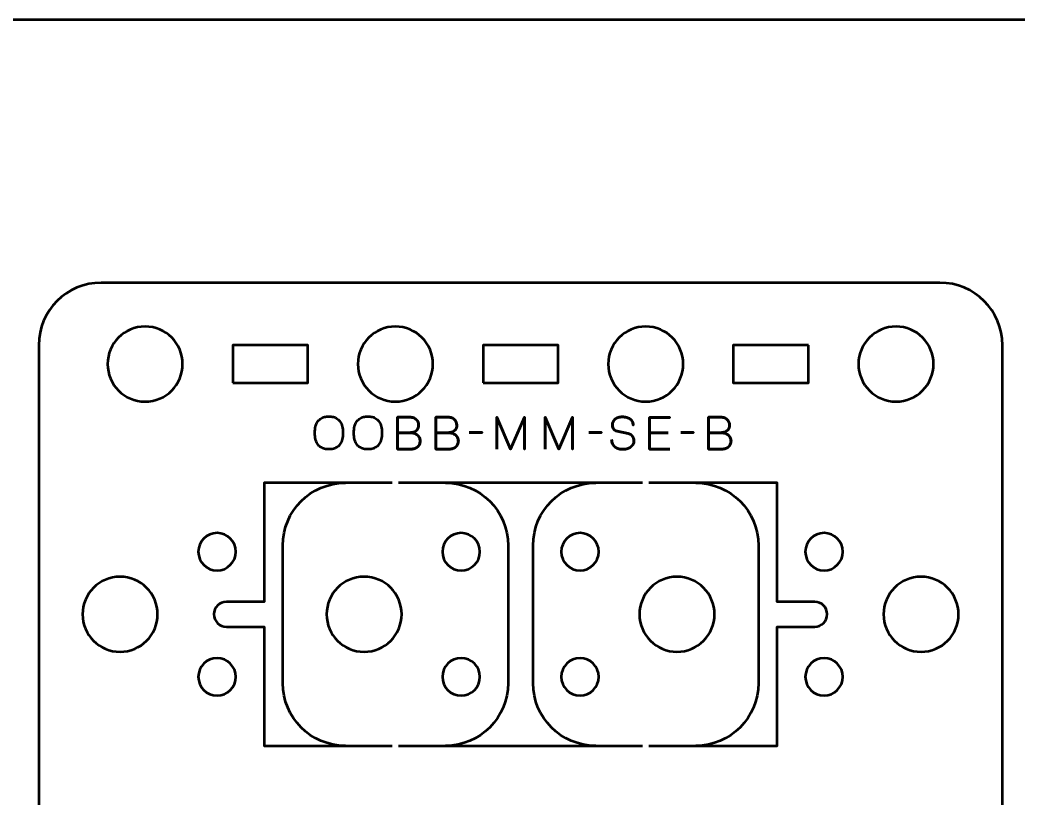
# Model space of a CAD drawing. Header units: centimetres. Extents: x -21 to 0, y -29.7 to 0.
# Drawn here: x -12.5 to -4.52, y -6.22 to 0 of the extents above; entities that cross this region are included whole.
import ezdxf

# ---------------------------------------------------------------- set-up
doc = ezdxf.new("R2010")
doc.units = ezdxf.units.CM
doc.header["$MEASUREMENT"] = 0
doc.layers.add('Layer 1', color=7, linetype='Continuous')

msp = doc.modelspace()

# ---------------------------------------------------------------- linework, layer by layer
at = {"layer": 'Layer 1', "color": 22, "lineweight": 53}
msp.add_open_spline([(-21.00003, -29.19995), (-21.00003, -29.19995), (-21.00003, -0.49992), (-21.00003, -0.49992), (-21.00003, -0.49992), (-21.00003, -0.22295), (-20.77694, 0.00004), (-20.49994, 0.00004), (-20.49994, 0.00004), (-20.49994, 0.00004), (-0.50008, 0.00004), (-0.50008, 0.00004), (-0.50008, 0.00004), (-0.22294, 0.00004), (0.00002, -0.22295), (0.00002, -0.49992), (0.00002, -0.49992), (0.00002, -0.49992), (0.00002, -29.19995), (0.00002, -29.19995), (0.00002, -29.19995), (0.00002, -29.47695), (-0.22294, -29.70004), (-0.50008, -29.70004), (-0.50008, -29.70004), (-0.50008, -29.70004), (-20.49994, -29.70004), (-20.49994, -29.70004), (-20.49994, -29.70004), (-20.77694, -29.70004), (-21.00003, -29.47695), (-21.00003, -29.19995)], degree=3, knots=[0, 0, 0, 0, 0.125, 0.125, 0.125, 0.125, 0.25, 0.25, 0.25, 0.25, 0.375, 0.375, 0.375, 0.375, 0.5, 0.5, 0.5, 0.5, 0.625, 0.625, 0.625, 0.625, 0.75, 0.75, 0.75, 0.75, 0.875, 0.875, 0.875, 0.875, 1, 1, 1, 1], dxfattribs=at)
at = {"layer": 'Layer 1', "color": 2, "lineweight": 53}
msp.add_open_spline([(-5.1501, -2.09998), (-4.8731, -2.09998), (-4.65, -2.32307), (-4.65, -2.60007), (-4.65, -2.60007), (-4.65, -2.60007), (-4.65, -6.89993), (-4.65, -6.89993), (-4.65, -6.89993), (-4.65, -7.17706), (-4.8731, -7.40002), (-5.1501, -7.40002), (-5.1501, -7.40002), (-7.91669, -7.40002), (-9.08331, -7.40002), (-11.8499, -7.40002), (-11.8499, -7.40002), (-12.1269, -7.40002), (-12.35, -7.17693), (-12.35, -6.89993), (-12.35, -6.89993), (-12.35, -6.89993), (-12.35, -2.60007), (-12.35, -2.60007), (-12.35, -2.60007), (-12.35, -2.32294), (-12.1269, -2.09998), (-11.8499, -2.09998), (-11.8499, -2.09998), (-9.08331, -2.09998), (-7.91669, -2.09998), (-5.1501, -2.09998)], degree=3, knots=[0, 0, 0, 0, 0.125, 0.125, 0.125, 0.125, 0.25, 0.25, 0.25, 0.25, 0.375, 0.375, 0.375, 0.375, 0.5, 0.5, 0.5, 0.5, 0.625, 0.625, 0.625, 0.625, 0.75, 0.75, 0.75, 0.75, 0.875, 0.875, 0.875, 0.875, 1, 1, 1, 1], dxfattribs=at)
at = {"layer": 'Layer 1', "lineweight": 53}
for points in [[(-11.49997, -2.45001), (-11.3342, -2.45001), (-11.19997, -2.58433), (-11.19997, -2.75), (-11.19997, -2.75), (-11.19997, -2.91563), (-11.3342, -3.05), (-11.49997, -3.05), (-11.49997, -3.05), (-11.66563, -3.05), (-11.79997, -2.91563), (-11.79997, -2.75), (-11.79997, -2.75), (-11.79997, -2.58433), (-11.66563, -2.45001), (-11.49997, -2.45001)], [(-9.49991, -2.45001), (-9.33428, -2.45001), (-9.1999, -2.58433), (-9.1999, -2.75), (-9.1999, -2.75), (-9.1999, -2.91563), (-9.33428, -3.05), (-9.49991, -3.05), (-9.49991, -3.05), (-9.66568, -3.05), (-9.79991, -2.91563), (-9.79991, -2.75), (-9.79991, -2.75), (-9.79991, -2.58433), (-9.66568, -2.45001), (-9.49991, -2.45001)], [(-7.49991, -2.45001), (-7.33428, -2.45001), (-7.1999, -2.58433), (-7.1999, -2.75), (-7.1999, -2.75), (-7.1999, -2.91563), (-7.33428, -3.05), (-7.49991, -3.05), (-7.49991, -3.05), (-7.66568, -3.05), (-7.79991, -2.91563), (-7.79991, -2.75), (-7.79991, -2.75), (-7.79991, -2.58433), (-7.66568, -2.45001), (-7.49991, -2.45001)], [(-5.50009, -3.05001), (-5.66572, -3.05001), (-5.8001, -2.91578), (-5.8001, -2.75), (-5.8001, -2.75), (-5.8001, -2.58434), (-5.66572, -2.45), (-5.50009, -2.45), (-5.50009, -2.45), (-5.33432, -2.45), (-5.20009, -2.58434), (-5.20009, -2.75), (-5.20009, -2.75), (-5.20009, -2.91578), (-5.33432, -3.05001), (-5.50009, -3.05001)], [(-10.79995, -2.90007), (-10.79995, -2.90007), (-10.79995, -2.60007), (-10.79995, -2.60007), (-10.79995, -2.60007), (-10.79995, -2.60007), (-10.19996, -2.60007), (-10.19996, -2.60007), (-10.19996, -2.60007), (-10.19996, -2.60007), (-10.19996, -2.90007), (-10.19996, -2.90007), (-10.19996, -2.90007), (-10.19996, -2.90007), (-10.79995, -2.90007), (-10.79995, -2.90007)], [(-8.79995, -2.90007), (-8.79995, -2.90007), (-8.79995, -2.60007), (-8.79995, -2.60007), (-8.79995, -2.60007), (-8.79995, -2.60007), (-8.19996, -2.60007), (-8.19996, -2.60007), (-8.19996, -2.60007), (-8.19996, -2.60007), (-8.19996, -2.90007), (-8.19996, -2.90007), (-8.19996, -2.90007), (-8.19996, -2.90007), (-8.79995, -2.90007), (-8.79995, -2.90007)], [(-6.20005, -2.60007), (-6.20005, -2.60007), (-6.20005, -2.90008), (-6.20005, -2.90008), (-6.20005, -2.90008), (-6.20005, -2.90008), (-6.80004, -2.90008), (-6.80004, -2.90008), (-6.80004, -2.90008), (-6.80004, -2.90008), (-6.80004, -2.60007), (-6.80004, -2.60007), (-6.80004, -2.60007), (-6.80004, -2.60007), (-6.20005, -2.60007), (-6.20005, -2.60007)], [(-11.69997, -4.45001), (-11.5342, -4.45001), (-11.39997, -4.58433), (-11.39997, -4.75), (-11.39997, -4.75), (-11.39997, -4.91563), (-11.5342, -5.05), (-11.69997, -5.05), (-11.69997, -5.05), (-11.86563, -5.05), (-11.99997, -4.91563), (-11.99997, -4.75), (-11.99997, -4.75), (-11.99997, -4.58433), (-11.86563, -4.45001), (-11.69997, -4.45001)], [(-7.25003, -5.04999), (-7.4158, -5.04999), (-7.55003, -4.91567), (-7.55003, -4.75), (-7.55003, -4.75), (-7.55003, -4.58437), (-7.4158, -4.45), (-7.25003, -4.45), (-7.25003, -4.45), (-7.08437, -4.45), (-6.95003, -4.58437), (-6.95003, -4.75), (-6.95003, -4.75), (-6.95003, -4.91567), (-7.08437, -5.04999), (-7.25003, -5.04999)], [(-5.30009, -5.05001), (-5.46572, -5.05001), (-5.6001, -4.91578), (-5.6001, -4.75), (-5.6001, -4.75), (-5.6001, -4.58434), (-5.46572, -4.45), (-5.30009, -4.45), (-5.30009, -4.45), (-5.13432, -4.45), (-5.00009, -4.58434), (-5.00009, -4.75), (-5.00009, -4.75), (-5.00009, -4.91578), (-5.13432, -5.05001), (-5.30009, -5.05001)], [(-5.30009, -5.05001), (-5.46572, -5.05001), (-5.6001, -4.91578), (-5.6001, -4.75), (-5.6001, -4.75), (-5.6001, -4.58434), (-5.46572, -4.45), (-5.30009, -4.45), (-5.30009, -4.45), (-5.13432, -4.45), (-5.00009, -4.58434), (-5.00009, -4.75), (-5.00009, -4.75), (-5.00009, -4.91578), (-5.13432, -5.05001), (-5.30009, -5.05001)]]:
    msp.add_open_spline(points, degree=3, knots=[0, 0, 0, 0, 0.25, 0.25, 0.25, 0.25, 0.5, 0.5, 0.5, 0.5, 0.75, 0.75, 0.75, 0.75, 1, 1, 1, 1], dxfattribs=at)
at = {"layer": 'Layer 1', "color": 30, "lineweight": 53}
for points, knots in [([(-10.03142, -3.4316), (-10.01901, -3.43166), (-10.00725, -3.43019), (-9.99602, -3.4273), (-9.99602, -3.4273), (-9.98485, -3.42436), (-9.97462, -3.41978), (-9.96527, -3.41343), (-9.96527, -3.41343), (-9.95592, -3.40714), (-9.94781, -3.39885), (-9.94093, -3.38862), (-9.94093, -3.38862), (-9.93405, -3.37839), (-9.92876, -3.36598), (-9.92499, -3.3514), (-9.92499, -3.3514), (-9.92117, -3.33682), (-9.91929, -3.31982), (-9.91923, -3.30036), (-9.91923, -3.30036), (-9.91929, -3.2809), (-9.92117, -3.26391), (-9.92499, -3.24927), (-9.92499, -3.24927), (-9.92876, -3.23463), (-9.93405, -3.22216), (-9.94093, -3.21187), (-9.94093, -3.21187), (-9.94781, -3.20158), (-9.95592, -3.19323), (-9.96527, -3.18683), (-9.96527, -3.18683), (-9.97462, -3.18042), (-9.98485, -3.17577), (-9.99602, -3.17277), (-9.99602, -3.17277), (-10.00725, -3.16983), (-10.01901, -3.16836), (-10.03142, -3.16842), (-10.03142, -3.16842), (-10.04382, -3.16836), (-10.05558, -3.16983), (-10.06681, -3.17277), (-10.06681, -3.17277), (-10.07798, -3.17577), (-10.08821, -3.18042), (-10.09756, -3.18683), (-10.09756, -3.18683), (-10.10691, -3.19323), (-10.11502, -3.20158), (-10.1219, -3.21187), (-10.1219, -3.21187), (-10.12878, -3.22216), (-10.13407, -3.23463), (-10.13784, -3.24927), (-10.13784, -3.24927), (-10.14166, -3.26391), (-10.14354, -3.2809), (-10.1436, -3.30036), (-10.1436, -3.30036), (-10.14354, -3.31982), (-10.14166, -3.33682), (-10.13784, -3.3514), (-10.13784, -3.3514), (-10.13407, -3.36598), (-10.12878, -3.37839), (-10.1219, -3.38862), (-10.1219, -3.38862), (-10.11502, -3.39885), (-10.10691, -3.40714), (-10.09756, -3.41343), (-10.09756, -3.41343), (-10.08821, -3.41978), (-10.07798, -3.42436), (-10.06681, -3.4273), (-10.06681, -3.4273), (-10.05558, -3.43019), (-10.04382, -3.43166), (-10.03142, -3.4316)], [0, 0, 0, 0, 0.05, 0.05, 0.05, 0.05, 0.1, 0.1, 0.1, 0.1, 0.15, 0.15, 0.15, 0.15, 0.2, 0.2, 0.2, 0.2, 0.25, 0.25, 0.25, 0.25, 0.3, 0.3, 0.3, 0.3, 0.35, 0.35, 0.35, 0.35, 0.4, 0.4, 0.4, 0.4, 0.45, 0.45, 0.45, 0.45, 0.5, 0.5, 0.5, 0.5, 0.55, 0.55, 0.55, 0.55, 0.6, 0.6, 0.6, 0.6, 0.65, 0.65, 0.65, 0.65, 0.7, 0.7, 0.7, 0.7, 0.75, 0.75, 0.75, 0.75, 0.8, 0.8, 0.8, 0.8, 0.85, 0.85, 0.85, 0.85, 0.9, 0.9, 0.9, 0.9, 0.95, 0.95, 0.95, 0.95, 1, 1, 1, 1]), ([(-10.03142, -3.4316), (-10.01901, -3.43166), (-10.00725, -3.43019), (-9.99602, -3.4273), (-9.99602, -3.4273), (-9.98485, -3.42436), (-9.97462, -3.41978), (-9.96527, -3.41343), (-9.96527, -3.41343), (-9.95592, -3.40714), (-9.94781, -3.39885), (-9.94093, -3.38862), (-9.94093, -3.38862), (-9.93405, -3.37839), (-9.92876, -3.36598), (-9.92499, -3.3514), (-9.92499, -3.3514), (-9.92117, -3.33682), (-9.91929, -3.31982), (-9.91923, -3.30036), (-9.91923, -3.30036), (-9.91929, -3.2809), (-9.92117, -3.26391), (-9.92499, -3.24927), (-9.92499, -3.24927), (-9.92876, -3.23463), (-9.93405, -3.22216), (-9.94093, -3.21187), (-9.94093, -3.21187), (-9.94781, -3.20158), (-9.95592, -3.19323), (-9.96527, -3.18683), (-9.96527, -3.18683), (-9.97462, -3.18042), (-9.98485, -3.17577), (-9.99602, -3.17277), (-9.99602, -3.17277), (-10.00725, -3.16983), (-10.01901, -3.16836), (-10.03142, -3.16842), (-10.03142, -3.16842), (-10.04382, -3.16836), (-10.05558, -3.16983), (-10.06681, -3.17277), (-10.06681, -3.17277), (-10.07798, -3.17577), (-10.08821, -3.18042), (-10.09756, -3.18683), (-10.09756, -3.18683), (-10.10691, -3.19323), (-10.11502, -3.20158), (-10.1219, -3.21187), (-10.1219, -3.21187), (-10.12878, -3.22216), (-10.13407, -3.23463), (-10.13784, -3.24927), (-10.13784, -3.24927), (-10.14166, -3.26391), (-10.14354, -3.2809), (-10.1436, -3.30036), (-10.1436, -3.30036), (-10.14354, -3.31982), (-10.14166, -3.33682), (-10.13784, -3.3514), (-10.13784, -3.3514), (-10.13407, -3.36598), (-10.12878, -3.37839), (-10.1219, -3.38862), (-10.1219, -3.38862), (-10.11502, -3.39885), (-10.10691, -3.40714), (-10.09756, -3.41343), (-10.09756, -3.41343), (-10.08821, -3.41978), (-10.07798, -3.42436), (-10.06681, -3.4273), (-10.06681, -3.4273), (-10.05558, -3.43019), (-10.04382, -3.43166), (-10.03142, -3.4316)], [0, 0, 0, 0, 0.05, 0.05, 0.05, 0.05, 0.1, 0.1, 0.1, 0.1, 0.15, 0.15, 0.15, 0.15, 0.2, 0.2, 0.2, 0.2, 0.25, 0.25, 0.25, 0.25, 0.3, 0.3, 0.3, 0.3, 0.35, 0.35, 0.35, 0.35, 0.4, 0.4, 0.4, 0.4, 0.45, 0.45, 0.45, 0.45, 0.5, 0.5, 0.5, 0.5, 0.55, 0.55, 0.55, 0.55, 0.6, 0.6, 0.6, 0.6, 0.65, 0.65, 0.65, 0.65, 0.7, 0.7, 0.7, 0.7, 0.75, 0.75, 0.75, 0.75, 0.8, 0.8, 0.8, 0.8, 0.85, 0.85, 0.85, 0.85, 0.9, 0.9, 0.9, 0.9, 0.95, 0.95, 0.95, 0.95, 1, 1, 1, 1]), ([(-9.71992, -3.4316), (-9.70751, -3.43166), (-9.69575, -3.43019), (-9.68452, -3.4273), (-9.68452, -3.4273), (-9.67335, -3.42436), (-9.66312, -3.41978), (-9.65377, -3.41343), (-9.65377, -3.41343), (-9.64442, -3.40714), (-9.63631, -3.39885), (-9.62943, -3.38862), (-9.62943, -3.38862), (-9.62255, -3.37839), (-9.61726, -3.36598), (-9.61349, -3.3514), (-9.61349, -3.3514), (-9.60967, -3.33682), (-9.60779, -3.31982), (-9.60773, -3.30036), (-9.60773, -3.30036), (-9.60779, -3.2809), (-9.60967, -3.26391), (-9.61349, -3.24927), (-9.61349, -3.24927), (-9.61726, -3.23463), (-9.62255, -3.22216), (-9.62943, -3.21187), (-9.62943, -3.21187), (-9.63631, -3.20158), (-9.64442, -3.19323), (-9.65377, -3.18683), (-9.65377, -3.18683), (-9.66312, -3.18042), (-9.67335, -3.17577), (-9.68452, -3.17277), (-9.68452, -3.17277), (-9.69575, -3.16983), (-9.70751, -3.16836), (-9.71992, -3.16842), (-9.71992, -3.16842), (-9.73232, -3.16836), (-9.74408, -3.16983), (-9.75531, -3.17277), (-9.75531, -3.17277), (-9.76648, -3.17577), (-9.77671, -3.18042), (-9.78606, -3.18683), (-9.78606, -3.18683), (-9.79541, -3.19323), (-9.80352, -3.20158), (-9.8104, -3.21187), (-9.8104, -3.21187), (-9.81728, -3.22216), (-9.82257, -3.23463), (-9.82634, -3.24927), (-9.82634, -3.24927), (-9.83016, -3.26391), (-9.83204, -3.2809), (-9.8321, -3.30036), (-9.8321, -3.30036), (-9.83204, -3.31982), (-9.83016, -3.33682), (-9.82634, -3.3514), (-9.82634, -3.3514), (-9.82257, -3.36598), (-9.81728, -3.37839), (-9.8104, -3.38862), (-9.8104, -3.38862), (-9.80352, -3.39885), (-9.79541, -3.40714), (-9.78606, -3.41343), (-9.78606, -3.41343), (-9.77671, -3.41978), (-9.76648, -3.42436), (-9.75531, -3.4273), (-9.75531, -3.4273), (-9.74408, -3.43019), (-9.73232, -3.43166), (-9.71992, -3.4316)], [0, 0, 0, 0, 0.05, 0.05, 0.05, 0.05, 0.1, 0.1, 0.1, 0.1, 0.15, 0.15, 0.15, 0.15, 0.2, 0.2, 0.2, 0.2, 0.25, 0.25, 0.25, 0.25, 0.3, 0.3, 0.3, 0.3, 0.35, 0.35, 0.35, 0.35, 0.4, 0.4, 0.4, 0.4, 0.45, 0.45, 0.45, 0.45, 0.5, 0.5, 0.5, 0.5, 0.55, 0.55, 0.55, 0.55, 0.6, 0.6, 0.6, 0.6, 0.65, 0.65, 0.65, 0.65, 0.7, 0.7, 0.7, 0.7, 0.75, 0.75, 0.75, 0.75, 0.8, 0.8, 0.8, 0.8, 0.85, 0.85, 0.85, 0.85, 0.9, 0.9, 0.9, 0.9, 0.95, 0.95, 0.95, 0.95, 1, 1, 1, 1]), ([(-9.71992, -3.4316), (-9.70751, -3.43166), (-9.69575, -3.43019), (-9.68452, -3.4273), (-9.68452, -3.4273), (-9.67335, -3.42436), (-9.66312, -3.41978), (-9.65377, -3.41343), (-9.65377, -3.41343), (-9.64442, -3.40714), (-9.63631, -3.39885), (-9.62943, -3.38862), (-9.62943, -3.38862), (-9.62255, -3.37839), (-9.61726, -3.36598), (-9.61349, -3.3514), (-9.61349, -3.3514), (-9.60967, -3.33682), (-9.60779, -3.31982), (-9.60773, -3.30036), (-9.60773, -3.30036), (-9.60779, -3.2809), (-9.60967, -3.26391), (-9.61349, -3.24927), (-9.61349, -3.24927), (-9.61726, -3.23463), (-9.62255, -3.22216), (-9.62943, -3.21187), (-9.62943, -3.21187), (-9.63631, -3.20158), (-9.64442, -3.19323), (-9.65377, -3.18683), (-9.65377, -3.18683), (-9.66312, -3.18042), (-9.67335, -3.17577), (-9.68452, -3.17277), (-9.68452, -3.17277), (-9.69575, -3.16983), (-9.70751, -3.16836), (-9.71992, -3.16842), (-9.71992, -3.16842), (-9.73232, -3.16836), (-9.74408, -3.16983), (-9.75531, -3.17277), (-9.75531, -3.17277), (-9.76648, -3.17577), (-9.77671, -3.18042), (-9.78606, -3.18683), (-9.78606, -3.18683), (-9.79541, -3.19323), (-9.80352, -3.20158), (-9.8104, -3.21187), (-9.8104, -3.21187), (-9.81728, -3.22216), (-9.82257, -3.23463), (-9.82634, -3.24927), (-9.82634, -3.24927), (-9.83016, -3.26391), (-9.83204, -3.2809), (-9.8321, -3.30036), (-9.8321, -3.30036), (-9.83204, -3.31982), (-9.83016, -3.33682), (-9.82634, -3.3514), (-9.82634, -3.3514), (-9.82257, -3.36598), (-9.81728, -3.37839), (-9.8104, -3.38862), (-9.8104, -3.38862), (-9.80352, -3.39885), (-9.79541, -3.40714), (-9.78606, -3.41343), (-9.78606, -3.41343), (-9.77671, -3.41978), (-9.76648, -3.42436), (-9.75531, -3.4273), (-9.75531, -3.4273), (-9.74408, -3.43019), (-9.73232, -3.43166), (-9.71992, -3.4316)], [0, 0, 0, 0, 0.05, 0.05, 0.05, 0.05, 0.1, 0.1, 0.1, 0.1, 0.15, 0.15, 0.15, 0.15, 0.2, 0.2, 0.2, 0.2, 0.25, 0.25, 0.25, 0.25, 0.3, 0.3, 0.3, 0.3, 0.35, 0.35, 0.35, 0.35, 0.4, 0.4, 0.4, 0.4, 0.45, 0.45, 0.45, 0.45, 0.5, 0.5, 0.5, 0.5, 0.55, 0.55, 0.55, 0.55, 0.6, 0.6, 0.6, 0.6, 0.65, 0.65, 0.65, 0.65, 0.7, 0.7, 0.7, 0.7, 0.75, 0.75, 0.75, 0.75, 0.8, 0.8, 0.8, 0.8, 0.85, 0.85, 0.85, 0.85, 0.9, 0.9, 0.9, 0.9, 0.95, 0.95, 0.95, 0.95, 1, 1, 1, 1]), ([(-9.4825, -3.2986), (-9.4825, -3.2986), (-9.38478, -3.2986), (-9.38478, -3.2986), (-9.38478, -3.2986), (-9.37208, -3.29854), (-9.36126, -3.29678), (-9.35215, -3.29331), (-9.35215, -3.29331), (-9.34309, -3.2899), (-9.33574, -3.28525), (-9.33004, -3.27943), (-9.33004, -3.27943), (-9.32434, -3.27361), (-9.32022, -3.26702), (-9.31763, -3.25973), (-9.31763, -3.25973), (-9.31511, -3.2525), (-9.31393, -3.24498), (-9.31422, -3.23721), (-9.31422, -3.23721), (-9.31458, -3.22945), (-9.31622, -3.22193), (-9.31916, -3.21458), (-9.31916, -3.21458), (-9.32204, -3.20723), (-9.32639, -3.20058), (-9.3321, -3.19465), (-9.3321, -3.19465), (-9.3378, -3.18871), (-9.34492, -3.184), (-9.35356, -3.18053), (-9.35356, -3.18053), (-9.3622, -3.17701), (-9.37237, -3.17518), (-9.38407, -3.17513), (-9.38407, -3.17513), (-9.38407, -3.17513), (-9.4825, -3.17513), (-9.4825, -3.17513), (-9.4825, -3.17513), (-9.4825, -3.17513), (-9.4825, -3.42948), (-9.4825, -3.42948), (-9.4825, -3.42948), (-9.4825, -3.42948), (-9.3742, -3.42948), (-9.3742, -3.42948), (-9.3742, -3.42948), (-9.36408, -3.42948), (-9.35468, -3.42801), (-9.34597, -3.42513), (-9.34597, -3.42513), (-9.33727, -3.42219), (-9.32969, -3.41801), (-9.3231, -3.41243), (-9.3231, -3.41243), (-9.31658, -3.4069), (-9.31146, -3.4002), (-9.30781, -3.39226), (-9.30781, -3.39226), (-9.30417, -3.38432), (-9.30229, -3.37533), (-9.30223, -3.36527), (-9.30223, -3.36527), (-9.30246, -3.35516), (-9.30458, -3.34605), (-9.30864, -3.33787), (-9.30864, -3.33787), (-9.31269, -3.3297), (-9.31834, -3.32271), (-9.32563, -3.31683), (-9.32563, -3.31683), (-9.33292, -3.311), (-9.34162, -3.30648), (-9.35162, -3.30336), (-9.35162, -3.30336), (-9.36161, -3.30024), (-9.37267, -3.29866), (-9.38478, -3.2986), (-9.38478, -3.2986), (-9.37267, -3.29866), (-9.36161, -3.30024), (-9.35162, -3.30336), (-9.35162, -3.30336), (-9.34162, -3.30648), (-9.33292, -3.311), (-9.32563, -3.31683), (-9.32563, -3.31683), (-9.31834, -3.32271), (-9.31269, -3.3297), (-9.30864, -3.33787), (-9.30864, -3.33787), (-9.30458, -3.34605), (-9.30246, -3.35516), (-9.30223, -3.36527), (-9.30223, -3.36527), (-9.30229, -3.37533), (-9.30417, -3.38432), (-9.30781, -3.39226), (-9.30781, -3.39226), (-9.31146, -3.4002), (-9.31658, -3.4069), (-9.3231, -3.41243), (-9.3231, -3.41243), (-9.32969, -3.41801), (-9.33727, -3.42219), (-9.34597, -3.42513), (-9.34597, -3.42513), (-9.35468, -3.42801), (-9.36408, -3.42948), (-9.3742, -3.42948), (-9.3742, -3.42948), (-9.3742, -3.42948), (-9.4825, -3.42948), (-9.4825, -3.42948), (-9.4825, -3.42948), (-9.4825, -3.42948), (-9.4825, -3.17513), (-9.4825, -3.17513), (-9.4825, -3.17513), (-9.4825, -3.17513), (-9.38407, -3.17513), (-9.38407, -3.17513), (-9.38407, -3.17513), (-9.37237, -3.17518), (-9.3622, -3.17701), (-9.35356, -3.18053), (-9.35356, -3.18053), (-9.34492, -3.184), (-9.3378, -3.18871), (-9.3321, -3.19465), (-9.3321, -3.19465), (-9.32639, -3.20058), (-9.32204, -3.20723), (-9.31916, -3.21458), (-9.31916, -3.21458), (-9.31622, -3.22193), (-9.31458, -3.22945), (-9.31422, -3.23721), (-9.31422, -3.23721), (-9.31393, -3.24498), (-9.31511, -3.2525), (-9.31763, -3.25973), (-9.31763, -3.25973), (-9.32022, -3.26702), (-9.32434, -3.27361), (-9.33004, -3.27943), (-9.33004, -3.27943), (-9.33574, -3.28525), (-9.34309, -3.2899), (-9.35215, -3.29331), (-9.35215, -3.29331), (-9.36126, -3.29678), (-9.37208, -3.29854), (-9.38478, -3.2986), (-9.38478, -3.2986), (-9.38478, -3.2986), (-9.4825, -3.2986), (-9.4825, -3.2986)], [0, 0, 0, 0, 0.025, 0.025, 0.025, 0.025, 0.05, 0.05, 0.05, 0.05, 0.075, 0.075, 0.075, 0.075, 0.1, 0.1, 0.1, 0.1, 0.125, 0.125, 0.125, 0.125, 0.15, 0.15, 0.15, 0.15, 0.175, 0.175, 0.175, 0.175, 0.2, 0.2, 0.2, 0.2, 0.225, 0.225, 0.225, 0.225, 0.25, 0.25, 0.25, 0.25, 0.275, 0.275, 0.275, 0.275, 0.3, 0.3, 0.3, 0.3, 0.325, 0.325, 0.325, 0.325, 0.35, 0.35, 0.35, 0.35, 0.375, 0.375, 0.375, 0.375, 0.4, 0.4, 0.4, 0.4, 0.425, 0.425, 0.425, 0.425, 0.45, 0.45, 0.45, 0.45, 0.475, 0.475, 0.475, 0.475, 0.5, 0.5, 0.5, 0.5, 0.525, 0.525, 0.525, 0.525, 0.55, 0.55, 0.55, 0.55, 0.575, 0.575, 0.575, 0.575, 0.6, 0.6, 0.6, 0.6, 0.625, 0.625, 0.625, 0.625, 0.65, 0.65, 0.65, 0.65, 0.675, 0.675, 0.675, 0.675, 0.7, 0.7, 0.7, 0.7, 0.725, 0.725, 0.725, 0.725, 0.75, 0.75, 0.75, 0.75, 0.775, 0.775, 0.775, 0.775, 0.8, 0.8, 0.8, 0.8, 0.825, 0.825, 0.825, 0.825, 0.85, 0.85, 0.85, 0.85, 0.875, 0.875, 0.875, 0.875, 0.9, 0.9, 0.9, 0.9, 0.925, 0.925, 0.925, 0.925, 0.95, 0.95, 0.95, 0.95, 0.975, 0.975, 0.975, 0.975, 1, 1, 1, 1]), ([(-9.17735, -3.2986), (-9.17735, -3.2986), (-9.07963, -3.2986), (-9.07963, -3.2986), (-9.07963, -3.2986), (-9.06693, -3.29854), (-9.05611, -3.29678), (-9.047, -3.29331), (-9.047, -3.29331), (-9.03794, -3.2899), (-9.03059, -3.28525), (-9.02489, -3.27943), (-9.02489, -3.27943), (-9.01919, -3.27361), (-9.01507, -3.26702), (-9.01248, -3.25973), (-9.01248, -3.25973), (-9.00996, -3.2525), (-9.00878, -3.24498), (-9.00907, -3.23721), (-9.00907, -3.23721), (-9.00943, -3.22945), (-9.01107, -3.22193), (-9.01401, -3.21458), (-9.01401, -3.21458), (-9.01689, -3.20723), (-9.02124, -3.20058), (-9.02695, -3.19465), (-9.02695, -3.19465), (-9.03265, -3.18871), (-9.03977, -3.184), (-9.04841, -3.18053), (-9.04841, -3.18053), (-9.05705, -3.17701), (-9.06722, -3.17518), (-9.07892, -3.17513), (-9.07892, -3.17513), (-9.07892, -3.17513), (-9.17735, -3.17513), (-9.17735, -3.17513), (-9.17735, -3.17513), (-9.17735, -3.17513), (-9.17735, -3.42948), (-9.17735, -3.42948), (-9.17735, -3.42948), (-9.17735, -3.42948), (-9.06905, -3.42948), (-9.06905, -3.42948), (-9.06905, -3.42948), (-9.05893, -3.42948), (-9.04953, -3.42801), (-9.04082, -3.42513), (-9.04082, -3.42513), (-9.03212, -3.42219), (-9.02454, -3.41801), (-9.01795, -3.41243), (-9.01795, -3.41243), (-9.01143, -3.4069), (-9.00631, -3.4002), (-9.00266, -3.39226), (-9.00266, -3.39226), (-8.99902, -3.38432), (-8.99714, -3.37533), (-8.99708, -3.36527), (-8.99708, -3.36527), (-8.99731, -3.35516), (-8.99943, -3.34605), (-9.00349, -3.33787), (-9.00349, -3.33787), (-9.00754, -3.3297), (-9.01319, -3.32271), (-9.02048, -3.31683), (-9.02048, -3.31683), (-9.02777, -3.311), (-9.03647, -3.30648), (-9.04647, -3.30336), (-9.04647, -3.30336), (-9.05646, -3.30024), (-9.06752, -3.29866), (-9.07963, -3.2986), (-9.07963, -3.2986), (-9.06752, -3.29866), (-9.05646, -3.30024), (-9.04647, -3.30336), (-9.04647, -3.30336), (-9.03647, -3.30648), (-9.02777, -3.311), (-9.02048, -3.31683), (-9.02048, -3.31683), (-9.01319, -3.32271), (-9.00754, -3.3297), (-9.00349, -3.33787), (-9.00349, -3.33787), (-8.99943, -3.34605), (-8.99731, -3.35516), (-8.99708, -3.36527), (-8.99708, -3.36527), (-8.99714, -3.37533), (-8.99902, -3.38432), (-9.00266, -3.39226), (-9.00266, -3.39226), (-9.00631, -3.4002), (-9.01143, -3.4069), (-9.01795, -3.41243), (-9.01795, -3.41243), (-9.02454, -3.41801), (-9.03212, -3.42219), (-9.04082, -3.42513), (-9.04082, -3.42513), (-9.04953, -3.42801), (-9.05893, -3.42948), (-9.06905, -3.42948), (-9.06905, -3.42948), (-9.06905, -3.42948), (-9.17735, -3.42948), (-9.17735, -3.42948), (-9.17735, -3.42948), (-9.17735, -3.42948), (-9.17735, -3.17513), (-9.17735, -3.17513), (-9.17735, -3.17513), (-9.17735, -3.17513), (-9.07892, -3.17513), (-9.07892, -3.17513), (-9.07892, -3.17513), (-9.06722, -3.17518), (-9.05705, -3.17701), (-9.04841, -3.18053), (-9.04841, -3.18053), (-9.03977, -3.184), (-9.03265, -3.18871), (-9.02695, -3.19465), (-9.02695, -3.19465), (-9.02124, -3.20058), (-9.01689, -3.20723), (-9.01401, -3.21458), (-9.01401, -3.21458), (-9.01107, -3.22193), (-9.00943, -3.22945), (-9.00907, -3.23721), (-9.00907, -3.23721), (-9.00878, -3.24498), (-9.00996, -3.2525), (-9.01248, -3.25973), (-9.01248, -3.25973), (-9.01507, -3.26702), (-9.01919, -3.27361), (-9.02489, -3.27943), (-9.02489, -3.27943), (-9.03059, -3.28525), (-9.03794, -3.2899), (-9.047, -3.29331), (-9.047, -3.29331), (-9.05611, -3.29678), (-9.06693, -3.29854), (-9.07963, -3.2986), (-9.07963, -3.2986), (-9.07963, -3.2986), (-9.17735, -3.2986), (-9.17735, -3.2986)], [0, 0, 0, 0, 0.025, 0.025, 0.025, 0.025, 0.05, 0.05, 0.05, 0.05, 0.075, 0.075, 0.075, 0.075, 0.1, 0.1, 0.1, 0.1, 0.125, 0.125, 0.125, 0.125, 0.15, 0.15, 0.15, 0.15, 0.175, 0.175, 0.175, 0.175, 0.2, 0.2, 0.2, 0.2, 0.225, 0.225, 0.225, 0.225, 0.25, 0.25, 0.25, 0.25, 0.275, 0.275, 0.275, 0.275, 0.3, 0.3, 0.3, 0.3, 0.325, 0.325, 0.325, 0.325, 0.35, 0.35, 0.35, 0.35, 0.375, 0.375, 0.375, 0.375, 0.4, 0.4, 0.4, 0.4, 0.425, 0.425, 0.425, 0.425, 0.45, 0.45, 0.45, 0.45, 0.475, 0.475, 0.475, 0.475, 0.5, 0.5, 0.5, 0.5, 0.525, 0.525, 0.525, 0.525, 0.55, 0.55, 0.55, 0.55, 0.575, 0.575, 0.575, 0.575, 0.6, 0.6, 0.6, 0.6, 0.625, 0.625, 0.625, 0.625, 0.65, 0.65, 0.65, 0.65, 0.675, 0.675, 0.675, 0.675, 0.7, 0.7, 0.7, 0.7, 0.725, 0.725, 0.725, 0.725, 0.75, 0.75, 0.75, 0.75, 0.775, 0.775, 0.775, 0.775, 0.8, 0.8, 0.8, 0.8, 0.825, 0.825, 0.825, 0.825, 0.85, 0.85, 0.85, 0.85, 0.875, 0.875, 0.875, 0.875, 0.9, 0.9, 0.9, 0.9, 0.925, 0.925, 0.925, 0.925, 0.95, 0.95, 0.95, 0.95, 0.975, 0.975, 0.975, 0.975, 1, 1, 1, 1]), ([(-8.68875, -3.42948), (-8.68875, -3.42948), (-8.68875, -3.17513), (-8.68875, -3.17513), (-8.68875, -3.17513), (-8.68875, -3.17513), (-8.57939, -3.42948), (-8.57939, -3.42948), (-8.57939, -3.42948), (-8.57939, -3.42948), (-8.46967, -3.17513), (-8.46967, -3.17513), (-8.46967, -3.17513), (-8.46967, -3.17513), (-8.46967, -3.42948), (-8.46967, -3.42948), (-8.46967, -3.42948), (-8.46967, -3.42948), (-8.46967, -3.17513), (-8.46967, -3.17513), (-8.46967, -3.17513), (-8.46967, -3.17513), (-8.57939, -3.42948), (-8.57939, -3.42948), (-8.57939, -3.42948), (-8.57939, -3.42948), (-8.68875, -3.17513), (-8.68875, -3.17513), (-8.68875, -3.17513), (-8.68875, -3.17513), (-8.68875, -3.42948), (-8.68875, -3.42948)], [0, 0, 0, 0, 0.125, 0.125, 0.125, 0.125, 0.25, 0.25, 0.25, 0.25, 0.375, 0.375, 0.375, 0.375, 0.5, 0.5, 0.5, 0.5, 0.625, 0.625, 0.625, 0.625, 0.75, 0.75, 0.75, 0.75, 0.875, 0.875, 0.875, 0.875, 1, 1, 1, 1]), ([(-8.30316, -3.42948), (-8.30316, -3.42948), (-8.30316, -3.17513), (-8.30316, -3.17513), (-8.30316, -3.17513), (-8.30316, -3.17513), (-8.1938, -3.42948), (-8.1938, -3.42948), (-8.1938, -3.42948), (-8.1938, -3.42948), (-8.08408, -3.17513), (-8.08408, -3.17513), (-8.08408, -3.17513), (-8.08408, -3.17513), (-8.08408, -3.42948), (-8.08408, -3.42948), (-8.08408, -3.42948), (-8.08408, -3.42948), (-8.08408, -3.17513), (-8.08408, -3.17513), (-8.08408, -3.17513), (-8.08408, -3.17513), (-8.1938, -3.42948), (-8.1938, -3.42948), (-8.1938, -3.42948), (-8.1938, -3.42948), (-8.30316, -3.17513), (-8.30316, -3.17513), (-8.30316, -3.17513), (-8.30316, -3.17513), (-8.30316, -3.42948), (-8.30316, -3.42948)], [0, 0, 0, 0, 0.125, 0.125, 0.125, 0.125, 0.25, 0.25, 0.25, 0.25, 0.375, 0.375, 0.375, 0.375, 0.5, 0.5, 0.5, 0.5, 0.625, 0.625, 0.625, 0.625, 0.75, 0.75, 0.75, 0.75, 0.875, 0.875, 0.875, 0.875, 1, 1, 1, 1]), ([(-7.77222, -3.35257), (-7.7721, -3.36663), (-7.76963, -3.37868), (-7.76469, -3.38873), (-7.76469, -3.38873), (-7.75981, -3.39873), (-7.75299, -3.4069), (-7.74441, -3.41325), (-7.74441, -3.41325), (-7.73577, -3.41954), (-7.72583, -3.42419), (-7.7146, -3.42719), (-7.7146, -3.42719), (-7.70343, -3.43013), (-7.69143, -3.4316), (-7.67873, -3.4316), (-7.67873, -3.4316), (-7.66592, -3.43154), (-7.65439, -3.42966), (-7.6441, -3.42607), (-7.6441, -3.42607), (-7.63387, -3.42248), (-7.62511, -3.41766), (-7.61776, -3.41161), (-7.61776, -3.41161), (-7.61047, -3.40555), (-7.60483, -3.39879), (-7.60083, -3.39126), (-7.60083, -3.39126), (-7.59683, -3.38374), (-7.59471, -3.37603), (-7.59442, -3.3681), (-7.59442, -3.3681), (-7.59407, -3.35769), (-7.59559, -3.34816), (-7.59895, -3.33958), (-7.59895, -3.33958), (-7.6023, -3.331), (-7.60747, -3.32382), (-7.61447, -3.31794), (-7.61447, -3.31794), (-7.62141, -3.31206), (-7.63017, -3.30795), (-7.64063, -3.30565), (-7.64063, -3.30565), (-7.64063, -3.30565), (-7.72706, -3.28696), (-7.72706, -3.28696), (-7.72706, -3.28696), (-7.73518, -3.28525), (-7.74217, -3.28237), (-7.74794, -3.27837), (-7.74794, -3.27837), (-7.7537, -3.27432), (-7.75817, -3.26873), (-7.76122, -3.26156), (-7.76122, -3.26156), (-7.76428, -3.25444), (-7.76587, -3.24539), (-7.76587, -3.23439), (-7.76587, -3.23439), (-7.76587, -3.22604), (-7.76416, -3.21816), (-7.7607, -3.21076), (-7.7607, -3.21076), (-7.75729, -3.20335), (-7.75223, -3.19682), (-7.74558, -3.19106), (-7.74558, -3.19106), (-7.73894, -3.18536), (-7.73071, -3.18089), (-7.72095, -3.17765), (-7.72095, -3.17765), (-7.71113, -3.17436), (-7.6999, -3.17271), (-7.6872, -3.17266), (-7.6872, -3.17266), (-7.67444, -3.17266), (-7.66274, -3.17413), (-7.65204, -3.17707), (-7.65204, -3.17707), (-7.6414, -3.18001), (-7.63217, -3.18424), (-7.6244, -3.18988), (-7.6244, -3.18988), (-7.61664, -3.19553), (-7.61065, -3.20247), (-7.60653, -3.21058), (-7.60653, -3.21058), (-7.60241, -3.21875), (-7.60047, -3.2281), (-7.60077, -3.23863), (-7.60077, -3.23863), (-7.60047, -3.2281), (-7.60241, -3.21875), (-7.60653, -3.21058), (-7.60653, -3.21058), (-7.61065, -3.20247), (-7.61664, -3.19553), (-7.6244, -3.18988), (-7.6244, -3.18988), (-7.63217, -3.18424), (-7.6414, -3.18001), (-7.65204, -3.17707), (-7.65204, -3.17707), (-7.66274, -3.17413), (-7.67444, -3.17266), (-7.6872, -3.17266), (-7.6872, -3.17266), (-7.6999, -3.17271), (-7.71113, -3.17436), (-7.72095, -3.17765), (-7.72095, -3.17765), (-7.73071, -3.18089), (-7.73894, -3.18536), (-7.74558, -3.19106), (-7.74558, -3.19106), (-7.75223, -3.19682), (-7.75729, -3.20335), (-7.7607, -3.21076), (-7.7607, -3.21076), (-7.76416, -3.21816), (-7.76587, -3.22604), (-7.76587, -3.23439), (-7.76587, -3.23439), (-7.76587, -3.24539), (-7.76434, -3.25444), (-7.7614, -3.2615), (-7.7614, -3.2615), (-7.7584, -3.26861), (-7.75399, -3.27414), (-7.74823, -3.2782), (-7.74823, -3.2782), (-7.74247, -3.28219), (-7.73541, -3.28513), (-7.72706, -3.28696), (-7.72706, -3.28696), (-7.72706, -3.28696), (-7.64063, -3.30565), (-7.64063, -3.30565), (-7.64063, -3.30565), (-7.62993, -3.30795), (-7.62111, -3.31206), (-7.61417, -3.31794), (-7.61417, -3.31794), (-7.60718, -3.32382), (-7.60206, -3.331), (-7.59877, -3.33958), (-7.59877, -3.33958), (-7.59554, -3.34816), (-7.59407, -3.35769), (-7.59442, -3.3681), (-7.59442, -3.3681), (-7.59471, -3.37603), (-7.59683, -3.38374), (-7.60083, -3.39126), (-7.60083, -3.39126), (-7.60483, -3.39879), (-7.61047, -3.40555), (-7.61776, -3.41161), (-7.61776, -3.41161), (-7.62511, -3.41766), (-7.63387, -3.42248), (-7.6441, -3.42607), (-7.6441, -3.42607), (-7.65439, -3.42966), (-7.66592, -3.43154), (-7.67873, -3.4316), (-7.67873, -3.4316), (-7.69143, -3.4316), (-7.70343, -3.43013), (-7.7146, -3.42719), (-7.7146, -3.42719), (-7.72583, -3.42419), (-7.73577, -3.41954), (-7.74441, -3.41325), (-7.74441, -3.41325), (-7.75299, -3.4069), (-7.75981, -3.39873), (-7.76469, -3.38873), (-7.76469, -3.38873), (-7.76963, -3.37868), (-7.7721, -3.36663), (-7.77222, -3.35257)], [0, 0, 0, 0, 0.0217391, 0.0217391, 0.0217391, 0.0217391, 0.0434783, 0.0434783, 0.0434783, 0.0434783, 0.0652174, 0.0652174, 0.0652174, 0.0652174, 0.0869565, 0.0869565, 0.0869565, 0.0869565, 0.1086957, 0.1086957, 0.1086957, 0.1086957, 0.1304348, 0.1304348, 0.1304348, 0.1304348, 0.1521739, 0.1521739, 0.1521739, 0.1521739, 0.173913, 0.173913, 0.173913, 0.173913, 0.1956522, 0.1956522, 0.1956522, 0.1956522, 0.2173913, 0.2173913, 0.2173913, 0.2173913, 0.2391304, 0.2391304, 0.2391304, 0.2391304, 0.2608696, 0.2608696, 0.2608696, 0.2608696, 0.2826087, 0.2826087, 0.2826087, 0.2826087, 0.3043478, 0.3043478, 0.3043478, 0.3043478, 0.326087, 0.326087, 0.326087, 0.326087, 0.3478261, 0.3478261, 0.3478261, 0.3478261, 0.3695652, 0.3695652, 0.3695652, 0.3695652, 0.3913043, 0.3913043, 0.3913043, 0.3913043, 0.4130435, 0.4130435, 0.4130435, 0.4130435, 0.4347826, 0.4347826, 0.4347826, 0.4347826, 0.4565217, 0.4565217, 0.4565217, 0.4565217, 0.4782609, 0.4782609, 0.4782609, 0.4782609, 0.5, 0.5, 0.5, 0.5, 0.5217391, 0.5217391, 0.5217391, 0.5217391, 0.5434783, 0.5434783, 0.5434783, 0.5434783, 0.5652174, 0.5652174, 0.5652174, 0.5652174, 0.5869565, 0.5869565, 0.5869565, 0.5869565, 0.6086957, 0.6086957, 0.6086957, 0.6086957, 0.6304348, 0.6304348, 0.6304348, 0.6304348, 0.6521739, 0.6521739, 0.6521739, 0.6521739, 0.673913, 0.673913, 0.673913, 0.673913, 0.6956522, 0.6956522, 0.6956522, 0.6956522, 0.7173913, 0.7173913, 0.7173913, 0.7173913, 0.7391304, 0.7391304, 0.7391304, 0.7391304, 0.7608696, 0.7608696, 0.7608696, 0.7608696, 0.7826087, 0.7826087, 0.7826087, 0.7826087, 0.8043478, 0.8043478, 0.8043478, 0.8043478, 0.826087, 0.826087, 0.826087, 0.826087, 0.8478261, 0.8478261, 0.8478261, 0.8478261, 0.8695652, 0.8695652, 0.8695652, 0.8695652, 0.8913043, 0.8913043, 0.8913043, 0.8913043, 0.9130435, 0.9130435, 0.9130435, 0.9130435, 0.9347826, 0.9347826, 0.9347826, 0.9347826, 0.9565217, 0.9565217, 0.9565217, 0.9565217, 0.9782609, 0.9782609, 0.9782609, 0.9782609, 1, 1, 1, 1]), ([(-7.30619, -3.42948), (-7.30619, -3.42948), (-7.47059, -3.42948), (-7.47059, -3.42948), (-7.47059, -3.42948), (-7.47059, -3.42948), (-7.47059, -3.17654), (-7.47059, -3.17654), (-7.47059, -3.17654), (-7.47059, -3.17654), (-7.30619, -3.17654), (-7.30619, -3.17654), (-7.30619, -3.17654), (-7.30619, -3.17654), (-7.47059, -3.17654), (-7.47059, -3.17654), (-7.47059, -3.17654), (-7.47059, -3.17654), (-7.47059, -3.42948), (-7.47059, -3.42948), (-7.47059, -3.42948), (-7.47059, -3.42948), (-7.30619, -3.42948), (-7.30619, -3.42948)], [0, 0, 0, 0, 0.1666667, 0.1666667, 0.1666667, 0.1666667, 0.3333333, 0.3333333, 0.3333333, 0.3333333, 0.5, 0.5, 0.5, 0.5, 0.6666667, 0.6666667, 0.6666667, 0.6666667, 0.8333333, 0.8333333, 0.8333333, 0.8333333, 1, 1, 1, 1]), ([(-6.99857, -3.2986), (-6.99857, -3.2986), (-6.90085, -3.2986), (-6.90085, -3.2986), (-6.90085, -3.2986), (-6.88815, -3.29854), (-6.87733, -3.29678), (-6.86822, -3.29331), (-6.86822, -3.29331), (-6.85916, -3.2899), (-6.85181, -3.28525), (-6.84611, -3.27943), (-6.84611, -3.27943), (-6.84041, -3.27361), (-6.83629, -3.26702), (-6.8337, -3.25973), (-6.8337, -3.25973), (-6.83118, -3.2525), (-6.83, -3.24498), (-6.83029, -3.23721), (-6.83029, -3.23721), (-6.83065, -3.22945), (-6.83229, -3.22193), (-6.83523, -3.21458), (-6.83523, -3.21458), (-6.83811, -3.20723), (-6.84246, -3.20058), (-6.84817, -3.19465), (-6.84817, -3.19465), (-6.85387, -3.18871), (-6.86099, -3.184), (-6.86963, -3.18053), (-6.86963, -3.18053), (-6.87827, -3.17701), (-6.88844, -3.17518), (-6.90014, -3.17513), (-6.90014, -3.17513), (-6.90014, -3.17513), (-6.99857, -3.17513), (-6.99857, -3.17513), (-6.99857, -3.17513), (-6.99857, -3.17513), (-6.99857, -3.42948), (-6.99857, -3.42948), (-6.99857, -3.42948), (-6.99857, -3.42948), (-6.89027, -3.42948), (-6.89027, -3.42948), (-6.89027, -3.42948), (-6.88015, -3.42948), (-6.87075, -3.42801), (-6.86204, -3.42513), (-6.86204, -3.42513), (-6.85334, -3.42219), (-6.84576, -3.41801), (-6.83917, -3.41243), (-6.83917, -3.41243), (-6.83265, -3.4069), (-6.82753, -3.4002), (-6.82388, -3.39226), (-6.82388, -3.39226), (-6.82024, -3.38432), (-6.81836, -3.37533), (-6.8183, -3.36527), (-6.8183, -3.36527), (-6.81853, -3.35516), (-6.82065, -3.34605), (-6.82471, -3.33787), (-6.82471, -3.33787), (-6.82876, -3.3297), (-6.83441, -3.32271), (-6.8417, -3.31683), (-6.8417, -3.31683), (-6.84899, -3.311), (-6.85769, -3.30648), (-6.86769, -3.30336), (-6.86769, -3.30336), (-6.87768, -3.30024), (-6.88874, -3.29866), (-6.90085, -3.2986), (-6.90085, -3.2986), (-6.88874, -3.29866), (-6.87768, -3.30024), (-6.86769, -3.30336), (-6.86769, -3.30336), (-6.85769, -3.30648), (-6.84899, -3.311), (-6.8417, -3.31683), (-6.8417, -3.31683), (-6.83441, -3.32271), (-6.82876, -3.3297), (-6.82471, -3.33787), (-6.82471, -3.33787), (-6.82065, -3.34605), (-6.81853, -3.35516), (-6.8183, -3.36527), (-6.8183, -3.36527), (-6.81836, -3.37533), (-6.82024, -3.38432), (-6.82388, -3.39226), (-6.82388, -3.39226), (-6.82753, -3.4002), (-6.83265, -3.4069), (-6.83917, -3.41243), (-6.83917, -3.41243), (-6.84576, -3.41801), (-6.85334, -3.42219), (-6.86204, -3.42513), (-6.86204, -3.42513), (-6.87075, -3.42801), (-6.88015, -3.42948), (-6.89027, -3.42948), (-6.89027, -3.42948), (-6.89027, -3.42948), (-6.99857, -3.42948), (-6.99857, -3.42948), (-6.99857, -3.42948), (-6.99857, -3.42948), (-6.99857, -3.17513), (-6.99857, -3.17513), (-6.99857, -3.17513), (-6.99857, -3.17513), (-6.90014, -3.17513), (-6.90014, -3.17513), (-6.90014, -3.17513), (-6.88844, -3.17518), (-6.87827, -3.17701), (-6.86963, -3.18053), (-6.86963, -3.18053), (-6.86099, -3.184), (-6.85387, -3.18871), (-6.84817, -3.19465), (-6.84817, -3.19465), (-6.84246, -3.20058), (-6.83811, -3.20723), (-6.83523, -3.21458), (-6.83523, -3.21458), (-6.83229, -3.22193), (-6.83065, -3.22945), (-6.83029, -3.23721), (-6.83029, -3.23721), (-6.83, -3.24498), (-6.83118, -3.2525), (-6.8337, -3.25973), (-6.8337, -3.25973), (-6.83629, -3.26702), (-6.84041, -3.27361), (-6.84611, -3.27943), (-6.84611, -3.27943), (-6.85181, -3.28525), (-6.85916, -3.2899), (-6.86822, -3.29331), (-6.86822, -3.29331), (-6.87733, -3.29678), (-6.88815, -3.29854), (-6.90085, -3.2986), (-6.90085, -3.2986), (-6.90085, -3.2986), (-6.99857, -3.2986), (-6.99857, -3.2986)], [0, 0, 0, 0, 0.025, 0.025, 0.025, 0.025, 0.05, 0.05, 0.05, 0.05, 0.075, 0.075, 0.075, 0.075, 0.1, 0.1, 0.1, 0.1, 0.125, 0.125, 0.125, 0.125, 0.15, 0.15, 0.15, 0.15, 0.175, 0.175, 0.175, 0.175, 0.2, 0.2, 0.2, 0.2, 0.225, 0.225, 0.225, 0.225, 0.25, 0.25, 0.25, 0.25, 0.275, 0.275, 0.275, 0.275, 0.3, 0.3, 0.3, 0.3, 0.325, 0.325, 0.325, 0.325, 0.35, 0.35, 0.35, 0.35, 0.375, 0.375, 0.375, 0.375, 0.4, 0.4, 0.4, 0.4, 0.425, 0.425, 0.425, 0.425, 0.45, 0.45, 0.45, 0.45, 0.475, 0.475, 0.475, 0.475, 0.5, 0.5, 0.5, 0.5, 0.525, 0.525, 0.525, 0.525, 0.55, 0.55, 0.55, 0.55, 0.575, 0.575, 0.575, 0.575, 0.6, 0.6, 0.6, 0.6, 0.625, 0.625, 0.625, 0.625, 0.65, 0.65, 0.65, 0.65, 0.675, 0.675, 0.675, 0.675, 0.7, 0.7, 0.7, 0.7, 0.725, 0.725, 0.725, 0.725, 0.75, 0.75, 0.75, 0.75, 0.775, 0.775, 0.775, 0.775, 0.8, 0.8, 0.8, 0.8, 0.825, 0.825, 0.825, 0.825, 0.85, 0.85, 0.85, 0.85, 0.875, 0.875, 0.875, 0.875, 0.9, 0.9, 0.9, 0.9, 0.925, 0.925, 0.925, 0.925, 0.95, 0.95, 0.95, 0.95, 0.975, 0.975, 0.975, 0.975, 1, 1, 1, 1]), ([(-8.9103, -3.29648), (-8.9103, -3.29648), (-8.80764, -3.29648), (-8.80764, -3.29648), (-8.80764, -3.29648), (-8.80764, -3.29648), (-8.9103, -3.29648), (-8.9103, -3.29648)], [0, 0, 0, 0, 0.5, 0.5, 0.5, 0.5, 1, 1, 1, 1]), ([(-7.95567, -3.29648), (-7.95567, -3.29648), (-7.85301, -3.29648), (-7.85301, -3.29648), (-7.85301, -3.29648), (-7.85301, -3.29648), (-7.95567, -3.29648), (-7.95567, -3.29648)], [0, 0, 0, 0, 0.5, 0.5, 0.5, 0.5, 1, 1, 1, 1]), ([(-7.32031, -3.2993), (-7.32031, -3.2993), (-7.47059, -3.2993), (-7.47059, -3.2993), (-7.47059, -3.2993), (-7.47059, -3.2993), (-7.32031, -3.2993), (-7.32031, -3.2993)], [0, 0, 0, 0, 0.5, 0.5, 0.5, 0.5, 1, 1, 1, 1]), ([(-7.22012, -3.29648), (-7.22012, -3.29648), (-7.11746, -3.29648), (-7.11746, -3.29648), (-7.11746, -3.29648), (-7.11746, -3.29648), (-7.22012, -3.29648), (-7.22012, -3.29648)], [0, 0, 0, 0, 0.5, 0.5, 0.5, 0.5, 1, 1, 1, 1])]:
    msp.add_open_spline(points, degree=3, knots=knots, dxfattribs=at)
at = {"layer": 'Layer 1', "color": 250, "lineweight": 53}
for points, knots in [([(-9.525, -3.70002), (-9.525, -3.70002), (-10.55, -3.7), (-10.55, -3.7), (-10.55, -3.7), (-10.55, -3.7), (-10.55, -4.65002), (-10.55, -4.65002), (-10.55, -4.65002), (-10.55, -4.65002), (-10.85005, -4.65002), (-10.85005, -4.65002), (-10.85005, -4.65002), (-10.90526, -4.65002), (-10.95005, -4.69481), (-10.95005, -4.75002), (-10.95005, -4.75002), (-10.95005, -4.80523), (-10.90526, -4.85002), (-10.85005, -4.85002), (-10.85005, -4.85002), (-10.85005, -4.85002), (-10.55, -4.85002), (-10.55, -4.85002), (-10.55, -4.85002), (-10.55, -4.85002), (-10.55, -5.79999), (-10.55, -5.79999), (-10.55, -5.79999), (-10.55, -5.79999), (-9.525, -5.8), (-9.525, -5.8)], [0, 0, 0, 0, 0.125, 0.125, 0.125, 0.125, 0.25, 0.25, 0.25, 0.25, 0.375, 0.375, 0.375, 0.375, 0.5, 0.5, 0.5, 0.5, 0.625, 0.625, 0.625, 0.625, 0.75, 0.75, 0.75, 0.75, 0.875, 0.875, 0.875, 0.875, 1, 1, 1, 1]), ([(-9.8999, -5.80002), (-10.1769, -5.80002), (-10.4, -5.57693), (-10.4, -5.29993), (-10.4, -5.29993), (-10.4, -5.29993), (-10.4, -4.20007), (-10.4, -4.20007), (-10.4, -4.20007), (-10.4, -3.92294), (-10.1769, -3.69998), (-9.8999, -3.69998)], [0, 0, 0, 0, 0.3333333, 0.3333333, 0.3333333, 0.3333333, 0.6666667, 0.6666667, 0.6666667, 0.6666667, 1, 1, 1, 1]), ([(-9.1001, -3.69998), (-8.8231, -3.69998), (-8.6, -3.92307), (-8.6, -4.20007), (-8.6, -4.20007), (-8.6, -4.20007), (-8.6, -5.29993), (-8.6, -5.29993), (-8.6, -5.29993), (-8.6, -5.57706), (-8.8231, -5.80002), (-9.1001, -5.80002)], [0, 0, 0, 0, 0.3333333, 0.3333333, 0.3333333, 0.3333333, 0.6666667, 0.6666667, 0.6666667, 0.6666667, 1, 1, 1, 1]), ([(-7.8999, -5.80002), (-8.1769, -5.80002), (-8.4, -5.57693), (-8.4, -5.29993), (-8.4, -5.29993), (-8.4, -5.29993), (-8.4, -4.20007), (-8.4, -4.20007), (-8.4, -4.20007), (-8.4, -3.92294), (-8.1769, -3.69998), (-7.8999, -3.69998)], [0, 0, 0, 0, 0.3333333, 0.3333333, 0.3333333, 0.3333333, 0.6666667, 0.6666667, 0.6666667, 0.6666667, 1, 1, 1, 1]), ([(-7.475, -5.8), (-7.475, -5.8), (-6.45, -5.8), (-6.45, -5.8), (-6.45, -5.8), (-6.45, -5.8), (-6.45, -4.84998), (-6.45, -4.84998), (-6.45, -4.84998), (-6.45, -4.84998), (-6.14995, -4.84998), (-6.14995, -4.84998), (-6.14995, -4.84998), (-6.09474, -4.84998), (-6.04995, -4.80519), (-6.04995, -4.74998), (-6.04995, -4.74998), (-6.04995, -4.69477), (-6.09474, -4.64998), (-6.14995, -4.64998), (-6.14995, -4.64998), (-6.14995, -4.64998), (-6.45, -4.64998), (-6.45, -4.64998), (-6.45, -4.64998), (-6.45, -4.64998), (-6.45, -3.70001), (-6.45, -3.70001), (-6.45, -3.70001), (-6.45, -3.70001), (-7.475, -3.70002), (-7.475, -3.70002)], [0, 0, 0, 0, 0.125, 0.125, 0.125, 0.125, 0.25, 0.25, 0.25, 0.25, 0.375, 0.375, 0.375, 0.375, 0.5, 0.5, 0.5, 0.5, 0.625, 0.625, 0.625, 0.625, 0.75, 0.75, 0.75, 0.75, 0.875, 0.875, 0.875, 0.875, 1, 1, 1, 1]), ([(-7.1001, -3.69998), (-6.8231, -3.69998), (-6.6, -3.92307), (-6.6, -4.20007), (-6.6, -4.20007), (-6.6, -4.20007), (-6.6, -5.29993), (-6.6, -5.29993), (-6.6, -5.29993), (-6.6, -5.57706), (-6.8231, -5.80002), (-7.1001, -5.80002)], [0, 0, 0, 0, 0.3333333, 0.3333333, 0.3333333, 0.3333333, 0.6666667, 0.6666667, 0.6666667, 0.6666667, 1, 1, 1, 1]), ([(-10.92505, -4.10002), (-10.84243, -4.10002), (-10.77505, -4.16741), (-10.77505, -4.25003), (-10.77505, -4.25003), (-10.77505, -4.33263), (-10.84243, -4.40002), (-10.92505, -4.40002), (-10.92505, -4.40002), (-11.00767, -4.40002), (-11.07505, -4.33263), (-11.07505, -4.25003), (-11.07505, -4.25003), (-11.07505, -4.16741), (-11.00767, -4.10002), (-10.92505, -4.10002)], [0, 0, 0, 0, 0.25, 0.25, 0.25, 0.25, 0.5, 0.5, 0.5, 0.5, 0.75, 0.75, 0.75, 0.75, 1, 1, 1, 1]), ([(-8.97505, -4.10002), (-8.89243, -4.10002), (-8.82505, -4.16741), (-8.82505, -4.25003), (-8.82505, -4.25003), (-8.82505, -4.33263), (-8.89243, -4.40002), (-8.97505, -4.40002), (-8.97505, -4.40002), (-9.05767, -4.40002), (-9.12505, -4.33263), (-9.12505, -4.25003), (-9.12505, -4.25003), (-9.12505, -4.16741), (-9.05767, -4.10002), (-8.97505, -4.10002)], [0, 0, 0, 0, 0.25, 0.25, 0.25, 0.25, 0.5, 0.5, 0.5, 0.5, 0.75, 0.75, 0.75, 0.75, 1, 1, 1, 1]), ([(-8.02495, -4.39998), (-8.10757, -4.39998), (-8.17495, -4.33259), (-8.17495, -4.24998), (-8.17495, -4.24998), (-8.17495, -4.16737), (-8.10757, -4.09998), (-8.02495, -4.09998), (-8.02495, -4.09998), (-7.94233, -4.09998), (-7.87495, -4.16737), (-7.87495, -4.24998), (-7.87495, -4.24998), (-7.87495, -4.33259), (-7.94233, -4.39998), (-8.02495, -4.39998)], [0, 0, 0, 0, 0.25, 0.25, 0.25, 0.25, 0.5, 0.5, 0.5, 0.5, 0.75, 0.75, 0.75, 0.75, 1, 1, 1, 1]), ([(-6.07495, -4.39998), (-6.15757, -4.39998), (-6.22495, -4.33259), (-6.22495, -4.24998), (-6.22495, -4.24998), (-6.22495, -4.16737), (-6.15757, -4.09998), (-6.07495, -4.09998), (-6.07495, -4.09998), (-5.99233, -4.09998), (-5.92495, -4.16737), (-5.92495, -4.24998), (-5.92495, -4.24998), (-5.92495, -4.33259), (-5.99233, -4.39998), (-6.07495, -4.39998)], [0, 0, 0, 0, 0.25, 0.25, 0.25, 0.25, 0.5, 0.5, 0.5, 0.5, 0.75, 0.75, 0.75, 0.75, 1, 1, 1, 1]), ([(-6.07495, -4.39998), (-6.15757, -4.39998), (-6.22495, -4.33259), (-6.22495, -4.24998), (-6.22495, -4.24998), (-6.22495, -4.16737), (-6.15757, -4.09998), (-6.07495, -4.09998), (-6.07495, -4.09998), (-5.99233, -4.09998), (-5.92495, -4.16737), (-5.92495, -4.24998), (-5.92495, -4.24998), (-5.92495, -4.33259), (-5.99233, -4.39998), (-6.07495, -4.39998)], [0, 0, 0, 0, 0.25, 0.25, 0.25, 0.25, 0.5, 0.5, 0.5, 0.5, 0.75, 0.75, 0.75, 0.75, 1, 1, 1, 1]), ([(-9.74997, -4.45001), (-9.5842, -4.45001), (-9.44997, -4.58433), (-9.44997, -4.75), (-9.44997, -4.75), (-9.44997, -4.91563), (-9.5842, -5.05), (-9.74997, -5.05), (-9.74997, -5.05), (-9.91563, -5.05), (-10.04997, -4.91563), (-10.04997, -4.75), (-10.04997, -4.75), (-10.04997, -4.58433), (-9.91563, -4.45001), (-9.74997, -4.45001)], [0, 0, 0, 0, 0.25, 0.25, 0.25, 0.25, 0.5, 0.5, 0.5, 0.5, 0.75, 0.75, 0.75, 0.75, 1, 1, 1, 1]), ([(-10.92505, -5.10002), (-10.84243, -5.10002), (-10.77505, -5.16741), (-10.77505, -5.25002), (-10.77505, -5.25002), (-10.77505, -5.33263), (-10.84243, -5.40002), (-10.92505, -5.40002), (-10.92505, -5.40002), (-11.00767, -5.40002), (-11.07505, -5.33263), (-11.07505, -5.25002), (-11.07505, -5.25002), (-11.07505, -5.16741), (-11.00767, -5.10002), (-10.92505, -5.10002)], [0, 0, 0, 0, 0.25, 0.25, 0.25, 0.25, 0.5, 0.5, 0.5, 0.5, 0.75, 0.75, 0.75, 0.75, 1, 1, 1, 1]), ([(-8.97505, -5.10002), (-8.89243, -5.10002), (-8.82505, -5.16741), (-8.82505, -5.25002), (-8.82505, -5.25002), (-8.82505, -5.33263), (-8.89243, -5.40002), (-8.97505, -5.40002), (-8.97505, -5.40002), (-9.05767, -5.40002), (-9.12505, -5.33263), (-9.12505, -5.25002), (-9.12505, -5.25002), (-9.12505, -5.16741), (-9.05767, -5.10002), (-8.97505, -5.10002)], [0, 0, 0, 0, 0.25, 0.25, 0.25, 0.25, 0.5, 0.5, 0.5, 0.5, 0.75, 0.75, 0.75, 0.75, 1, 1, 1, 1]), ([(-8.02495, -5.39998), (-8.10757, -5.39998), (-8.17495, -5.33259), (-8.17495, -5.24997), (-8.17495, -5.24997), (-8.17495, -5.16737), (-8.10757, -5.09998), (-8.02495, -5.09998), (-8.02495, -5.09998), (-7.94233, -5.09998), (-7.87495, -5.16737), (-7.87495, -5.24997), (-7.87495, -5.24997), (-7.87495, -5.33259), (-7.94233, -5.39998), (-8.02495, -5.39998)], [0, 0, 0, 0, 0.25, 0.25, 0.25, 0.25, 0.5, 0.5, 0.5, 0.5, 0.75, 0.75, 0.75, 0.75, 1, 1, 1, 1]), ([(-6.07495, -5.39998), (-6.15757, -5.39998), (-6.22495, -5.33259), (-6.22495, -5.24997), (-6.22495, -5.24997), (-6.22495, -5.16737), (-6.15757, -5.09998), (-6.07495, -5.09998), (-6.07495, -5.09998), (-5.99233, -5.09998), (-5.92495, -5.16737), (-5.92495, -5.24997), (-5.92495, -5.24997), (-5.92495, -5.33259), (-5.99233, -5.39998), (-6.07495, -5.39998)], [0, 0, 0, 0, 0.25, 0.25, 0.25, 0.25, 0.5, 0.5, 0.5, 0.5, 0.75, 0.75, 0.75, 0.75, 1, 1, 1, 1]), ([(-6.07495, -5.39998), (-6.15757, -5.39998), (-6.22495, -5.33259), (-6.22495, -5.24997), (-6.22495, -5.24997), (-6.22495, -5.16737), (-6.15757, -5.09998), (-6.07495, -5.09998), (-6.07495, -5.09998), (-5.99233, -5.09998), (-5.92495, -5.16737), (-5.92495, -5.24997), (-5.92495, -5.24997), (-5.92495, -5.33259), (-5.99233, -5.39998), (-6.07495, -5.39998)], [0, 0, 0, 0, 0.25, 0.25, 0.25, 0.25, 0.5, 0.5, 0.5, 0.5, 0.75, 0.75, 0.75, 0.75, 1, 1, 1, 1])]:
    msp.add_open_spline(points, degree=3, knots=knots, dxfattribs=at)
for points in [[(-7.525, -3.70002), (-7.525, -3.70002), (-9.475, -3.70002), (-9.475, -3.70002)], [(-9.475, -5.8), (-9.475, -5.8), (-7.525, -5.8), (-7.525, -5.8)]]:
    msp.add_open_spline(points, degree=3, dxfattribs=at)

doc.saveas('drawing.dxf')
